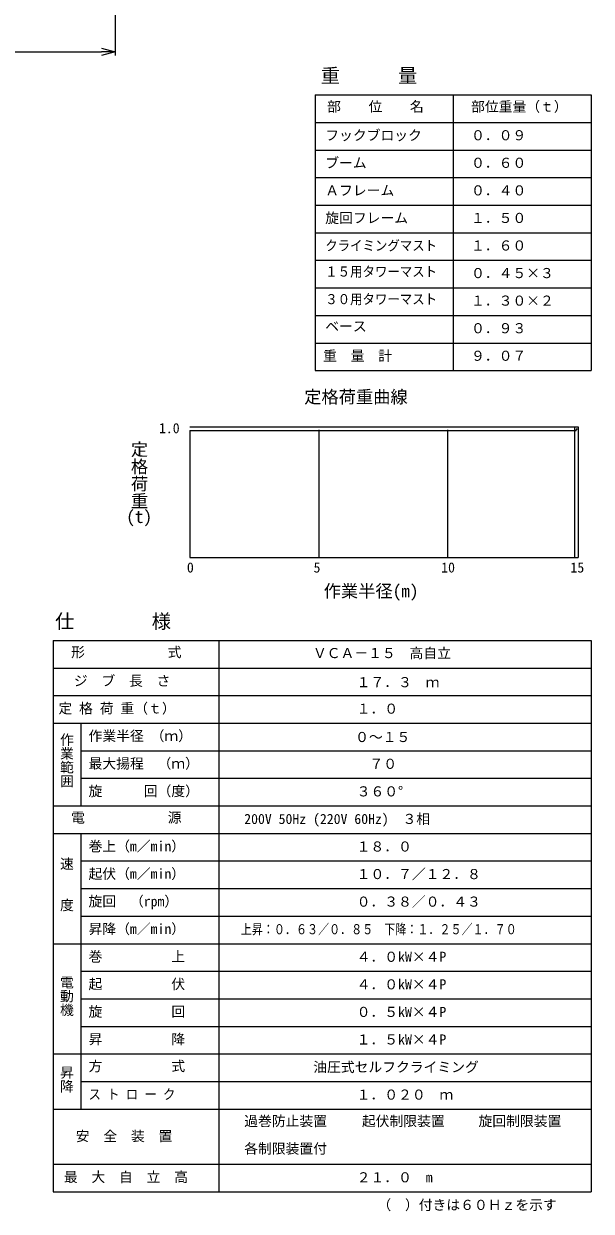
# Model space of a CAD drawing. Units: millimetres, scale not verified. Extents: x -17479 to 17501, y -24490 to 27284.
# Drawn here: x 1050 to 17501, y -24490 to 9972 of the extents above; entities that cross this region are included whole.
import ezdxf
from ezdxf.enums import TextEntityAlignment as Align

# ---------------------------------------------------------------- set-up
doc = ezdxf.new("R2010")
doc.units = ezdxf.units.MM
doc.header["$LTSCALE"] = 60
doc.layers.add('0-2_05 寸法', color=7, linetype='Continuous', lineweight=18)
doc.styles.add('@ＭＳ ゴシック', font='')
doc.styles.add('ＭＳ ゴシック', font='')
doc.styles.get('@ＭＳ ゴシック').set_extended_font_data('@MS Gothic')
doc.styles.get('ＭＳ ゴシック').set_extended_font_data('MS Gothic')

msp = doc.modelspace()

# ---------------------------------------------------------------- linework, layer by layer
at = {"layer": '0-2_05 寸法'}
for p, q in [((3698.68, 11678.49), (3698.68, 9053.95)), ((-10901.31, 9153.95), (3298.68, 9153.95)), ((3698.68, 9153.95), (3298.68, 9153.95)), ((9501.18, 7906.69), (9501.18, -93.31)), ((9501.18, 7906.69), (17501.18, 7906.69)), ((13501.18, 7906.69), (13501.18, -93.31)), ((17501.18, 7906.69), (17501.18, -93.31)), ((9501.18, 7106.69), (17501.18, 7106.69)), ((9501.18, 6306.69), (17501.18, 6306.69)), ((9501.18, 5506.69), (17501.18, 5506.69)), ((9501.18, 4706.69), (17501.18, 4706.69)), ((9501.18, 3906.69), (17501.18, 3906.69)), ((9501.18, 3106.69), (17501.18, 3106.69)), ((9501.18, 2306.69), (17501.18, 2306.69)), ((9501.18, 1506.69), (17501.18, 1506.69)), ((9501.18, 706.69), (17501.18, 706.69)), ((9501.18, -93.31), (17501.18, -93.31)), ((5868.47, -1723.83), (17124.46, -1723.83)), ((5868.47, -1835.83), (5868.47, -5513.16)), ((5868.47, -1835.83), (17068.46, -1835.83)), ((9601.8, -1809.69), (9601.8, -5513.16)), ((13335.13, -1809.69), (13335.13, -5513.16)), ((17012.46, -1723.83), (17012.46, -5513.16)), ((17068.01, -1818.18), (17106.02, -1772.1)), ((17124.46, -1723.83), (17124.46, -5513.16)), ((5868.47, -5513.16), (17124.46, -5513.16)), ((1901.18, -7924.63), (1901.18, -23924.63)), ((1901.18, -7924.63), (17501.18, -7924.63)), ((6701.18, -7924.63), (6701.18, -23924.63)), ((17501.18, -7924.63), (17501.18, -23924.63)), ((1901.18, -8724.63), (17501.18, -8724.63)), ((1901.18, -9524.63), (17501.18, -9524.63)), ((1901.18, -10324.63), (17501.18, -10324.63)), ((2701.18, -10324.63), (2701.18, -12724.63)), ((2701.18, -11124.63), (17501.18, -11124.63)), ((2701.18, -11924.63), (17501.18, -11924.63)), ((1901.18, -12724.63), (17501.18, -12724.63)), ((1901.18, -13524.63), (17501.18, -13524.63)), ((2701.18, -13524.63), (2701.18, -21524.63)), ((2701.18, -14324.63), (17501.18, -14324.63)), ((2701.18, -15124.63), (17501.18, -15124.63)), ((2701.18, -15924.63), (17501.18, -15924.63)), ((1901.18, -16724.63), (17501.18, -16724.63)), ((2701.18, -17524.63), (17501.18, -17524.63)), ((2701.18, -18324.63), (17501.18, -18324.63)), ((2701.18, -19124.63), (17501.18, -19124.63)), ((1901.18, -19924.63), (17501.18, -19924.63)), ((2701.18, -20724.63), (17501.18, -20724.63)), ((1901.18, -21524.63), (17501.18, -21524.63)), ((1901.18, -23124.63), (17501.18, -23124.63)), ((1901.18, -23924.63), (17501.18, -23924.63))]:
    msp.add_line(p, q, dxfattribs=at)
msp.add_lwpolyline([(3298.68, 9261.13), (3698.68, 9153.95), (3298.68, 9046.77)], dxfattribs=at)

# ---------------------------------------------------------------- texts
at = {"layer": '0-2_05 寸法', "style": 'ＭＳ ゴシック'}
for s, height, p in [('重\u3000\u3000\u3000量', 410.6, (9659.13, 8136.19)), ('部\u3000\u3000位\u3000\u3000名', 293.3, (9844.29, 7332.83)), ('部位重量（ｔ）', 293.3, (14017.48, 7332.83)), ('フックブロック', 293.3, (9790.56, 6500.96)), ('０．０９', 293.3, (14017.48, 6501.72)), ('ブーム', 293.3, (9790.56, 5700.96)), ('０．６０', 293.3, (14017.48, 5701.72)), ('Ａフレーム', 293.3, (9790.56, 4900.96)), ('０．４０', 293.3, (14017.48, 4901.72)), ('旋回フレーム', 293.3, (9790.56, 4100.96)), ('１．５０', 293.3, (14017.48, 4101.72)), ('１．６０', 293.3, (14017.48, 3301.72)), ('０．４５×３', 293.3, (14017.48, 2501.72)), ('１．３０×２', 293.3, (14017.48, 1701.72)), ('ベース', 293.3, (9790.56, 956.2)), ('０．９３', 293.3, (14017.48, 901.72)), ('重\u3000量\u3000計', 293.3, (9727.56, 100.96)), ('９．０７', 293.3, (14017.48, 101.72)), ('定格荷重曲線', 366.6, (9179.17, -1149.23)), ('1.0', 293.3, (4969.46, -1998.69)), ('(t)', 366.6, (4020.61, -4626.73)), ('0', 293.3, (5779.4, -6041.77)), ('5', 293.3, (9451.45, -6041.77)), ('10', 293.3, (13151.45, -6041.77)), ('15', 293.3, (16898.79, -6041.77)), ('作業半径(m)', 366.6, (9744.18, -6784.72)), ('仕\u3000\u3000\u3000\u3000様', 410.6, (1958.54, -7698.48)), ('形\u3000\u3000\u3000\u3000\u3000\u3000式', 293.3, (2422, -8498.48)), ('ＶＣＡ－１５\u3000高自立', 293.3, (9433.27, -8525.63)), ('ジ\u3000ブ\u3000長\u3000さ', 293.3, (2501.17, -9330.36)), ('１７．３\u3000ｍ', 293.3, (10701.18, -9369.55)), ('定 格 荷 重（ｔ）', 293.3, (2053.63, -10130.36)), ('１．０', 293.3, (10702.01, -10139.24)), ('作業半径 （ｍ）', 293.3, (2927.56, -10930.36)), ('０～１５', 293.3, (10655.94, -10961.41)), ('最大揚程\u3000（ｍ）', 293.3, (2927.56, -11730.36)), ('７０', 293.3, (11071.64, -11739.24)), ('旋\u3000\u3000\u3000回（度）', 293.3, (2927.56, -12530.36)), ('３６０°', 293.3, (10701.18, -12539.24)), ('電\u3000\u3000\u3000\u3000\u3000\u3000源', 293.3, (2422, -13298.48)), ('200V 50Hz (220V 60Hz)\u3000３相', 293.3, (7440.73, -13339.24)), ('巻上（m／min）', 293.3, (2927.56, -14130.36)), ('１８．０', 293.3, (10701.18, -14139.24)), ('起伏（m／min）', 293.3, (2927.56, -14930.36)), ('１０．７／１２．８', 293.3, (10701.18, -14939.24)), ('旋回\u3000（rpm）', 293.3, (2927.56, -15730.36)), ('０．３８／０．４３', 293.3, (10701.18, -15739.24)), ('昇降（m／min）', 293.3, (2927.56, -16530.36)), ('巻\u3000\u3000\u3000\u3000\u3000上', 293.3, (2927.56, -17330.36)), ('４．０kW×４P', 293.3, (10701.18, -17339.24)), ('起\u3000\u3000\u3000\u3000\u3000伏', 293.3, (2927.56, -18130.36)), ('４．０kW×４P', 293.3, (10701.18, -18139.24)), ('旋\u3000\u3000\u3000\u3000\u3000回', 293.3, (2927.56, -18930.36)), ('０．５kW×４P', 293.3, (10701.18, -18939.24)), ('昇\u3000\u3000\u3000\u3000\u3000降', 293.3, (2927.56, -19730.36)), ('１．５kW×４P', 293.3, (10701.18, -19739.24)), ('方\u3000\u3000\u3000\u3000\u3000式', 293.3, (2927.56, -20511.43)), ('油圧式セルフクライミング', 293.3, (9440.73, -20539.01)), ('１．０２０\u3000ｍ', 293.3, (10701.18, -21339.24)), ('過巻防止装置', 293.3, (7440.73, -22106.05)), ('起伏制限装置', 293.3, (10852.23, -22106.05)), ('旋回制限装置', 293.3, (14234.32, -22106.05)), ('安\u3000全\u3000装\u3000置', 293.3, (2556.27, -22542.51)), ('各制限装置付', 293.3, (7440.73, -22906.05)), ('最\u3000大\u3000自\u3000立\u3000高', 293.3, (2211.41, -23730.36)), ('２１．０\u3000m', 293.3, (10701.18, -23739.24)), ('（\u3000）付きは６０Ｈｚを示す', 293.3, (11301.18, -24539.24))]:
    msp.add_text(s, height=height, dxfattribs=at).set_placement(p, align=Align.BOTTOM_LEFT)
for s, width, p in [('クライミングマスト', 0.9, (9790.56, 3300.96)), ('１５用タワーマスト', 0.9, (9790.56, 2546.03)), ('３０用タワーマスト', 0.9, (9790.56, 1746.03)), ('上昇：０．６３／０．８５\u3000下降：１．２５／１．７０', 0.8, (7340.73, -16539.24)), ('ス ト ロ ー ク', 0.9, (2927.56, -21330.36))]:
    msp.add_text(s, height=293.3, dxfattribs=dict(at, width=width)).set_placement(p, align=Align.BOTTOM_LEFT)
at = {"layer": '0-2_05 寸法', "style": '@ＭＳ ゴシック'}
for s, height, p in [('定格荷重', 366.6, (4105.19, -2122.79)), ('作業範囲', 293.3, (2061.28, -10601.82)), ('速\u3000\u3000度', 293.3, (2061.28, -14201.29)), ('電動機', 293.3, (2061.28, -17644.24)), ('昇降', 293.3, (2061.28, -20261.58))]:
    msp.add_text(s, height=height, rotation=270, dxfattribs=at).set_placement(p, align=Align.BOTTOM_LEFT)

doc.saveas('drawing.dxf')
